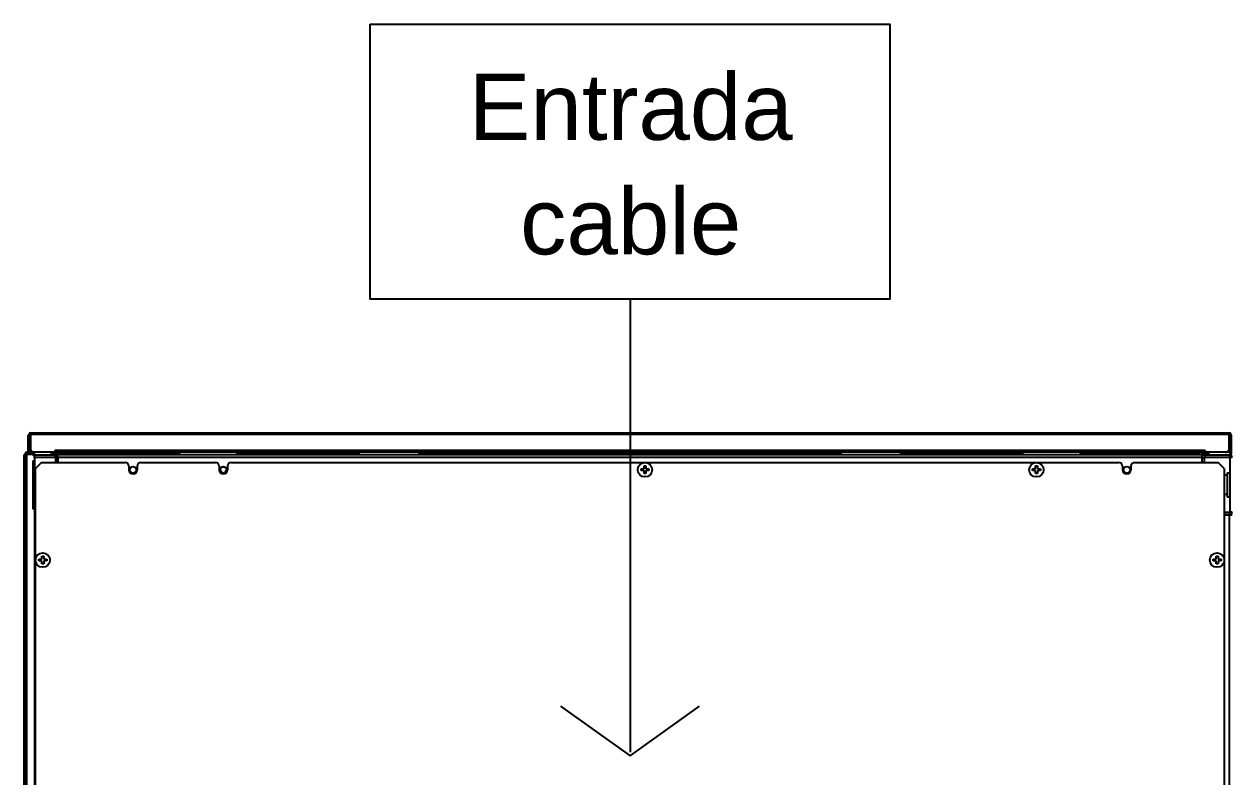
# Model space of a CAD drawing. Header units: millimetres. Extents: x 0 to 301, y -1 to 124.
# Drawn here: x 0 to 100.3, y 61.6 to 124.2 of the extents above; entities that cross this region are included whole.
import ezdxf
from ezdxf.enums import TextEntityAlignment as Align

# ---------------------------------------------------------------- set-up
doc = ezdxf.new("R2010")
doc.units = ezdxf.units.MM
for name, color, linetype in [('2401-00329-M6-16TMHO_0', 7, 'Continuous'), ('2401-00460-M6-12PSTTHC_0', 7, 'Continuous'), ('2403-00007-2_0', 7, 'Continuous'), ('2403-00007_0', 7, 'Continuous'), ('2404-00011-D10D20-P_0', 7, 'Continuous'), ('2404-00019-D10_0', 7, 'Continuous'), ('4212-06586_0', 7, 'Continuous'), ('4212-06592_0', 7, 'Continuous'), ('4212-06607_0', 7, 'Continuous'), ('4212-06611_0', 7, 'Continuous'), ('4212-06643_0', 7, 'Continuous'), ('4212-06662_0', 7, 'Continuous'), ('4212-14520_0', 7, 'Continuous'), ('4212-14525_0', 7, 'Continuous'), ('4212-14565_0', 7, 'Continuous'), ('4212-15502_0', 7, 'Continuous'), ('4212-20362_0', 7, 'Continuous')]:
    doc.layers.add(name, color=color, linetype=linetype)
doc.layers.add('DIMENSIONES', color=130, linetype='Continuous', lineweight=5)
doc.styles.get("Standard").update_dxf_attribs({"font": 'arial.ttf'})

msp = doc.modelspace()

# ---------------------------------------------------------------- linework, layer by layer
at = {"color": 7}
for p, q in [((50.31, 101.33), (50.31, 63.69)), ((44.53, 67.53), (50.31, 63.38)), ((50.31, 63.38), (56.08, 67.53))]:
    msp.add_line(p, q, dxfattribs=at)
msp.add_lwpolyline([(28.73, 124.16), (71.88, 124.16), (71.88, 101.33), (28.73, 101.33)], close=True, dxfattribs=at)
at = {"layer": '2401-00329-M6-16TMHO_0', "color": 7, "linetype": 'Continuous'}
for p, q in [((6.21, 88.54), (6.21, 88.4)), ((6.81, 88.54), (6.81, 88.4)), ((93.77, 88.54), (93.77, 88.4)), ((94.37, 88.54), (94.37, 88.4))]:
    msp.add_line(p, q, dxfattribs=at)
at = {"layer": '2401-00460-M6-12PSTTHC_0', "color": 7, "linetype": 'Continuous'}
for p, q in [((51.47, 87.23), (51.47, 87.48)), ((51.47, 87.48), (51.62, 87.48)), ((51.62, 87.48), (51.62, 87.23)), ((83.97, 87.23), (83.97, 87.48)), ((83.97, 87.48), (84.12, 87.48)), ((84.12, 87.48), (84.12, 87.23)), ((16.29, 87.15), (16.27, 87.15)), ((16.29, 87.14), (16.27, 87.14)), ((16.4, 86.94), (16.39, 86.92)), ((16.68, 86.94), (16.69, 86.92)), ((16.79, 87.15), (16.81, 87.15)), ((16.79, 87.14), (16.81, 87.14)), ((51.22, 87.08), (51.22, 87.23)), ((51.22, 87.23), (51.47, 87.23)), ((51.47, 87.08), (51.22, 87.08)), ((51.47, 86.83), (51.47, 87.08)), ((51.62, 86.83), (51.47, 86.83)), ((51.62, 87.23), (51.87, 87.23)), ((51.62, 87.08), (51.62, 86.83)), ((51.87, 87.08), (51.62, 87.08)), ((51.87, 87.23), (51.87, 87.08)), ((83.72, 87.08), (83.72, 87.23)), ((83.72, 87.23), (83.97, 87.23)), ((83.97, 87.08), (83.72, 87.08)), ((83.97, 86.83), (83.97, 87.08)), ((84.12, 86.83), (83.97, 86.83)), ((84.12, 87.23), (84.37, 87.23)), ((84.12, 87.08), (84.12, 86.83)), ((84.37, 87.08), (84.12, 87.08)), ((84.37, 87.23), (84.37, 87.08)), ((1.22, 79.58), (1.22, 79.73)), ((1.22, 79.73), (1.47, 79.73)), ((1.47, 79.58), (1.22, 79.58)), ((1.47, 79.73), (1.47, 79.98)), ((1.47, 79.98), (1.62, 79.98)), ((1.47, 79.33), (1.47, 79.58)), ((1.62, 79.33), (1.47, 79.33)), ((1.62, 79.98), (1.62, 79.73)), ((1.62, 79.73), (1.87, 79.73)), ((1.62, 79.58), (1.62, 79.33)), ((1.87, 79.58), (1.62, 79.58)), ((1.87, 79.73), (1.87, 79.58)), ((98.72, 79.58), (98.72, 79.73)), ((98.72, 79.73), (98.97, 79.73)), ((98.97, 79.58), (98.72, 79.58)), ((98.97, 79.73), (98.97, 79.98)), ((98.97, 79.98), (99.12, 79.98)), ((98.97, 79.33), (98.97, 79.58)), ((99.12, 79.33), (98.97, 79.33)), ((99.12, 79.98), (99.12, 79.73)), ((99.12, 79.73), (99.37, 79.73)), ((99.12, 79.58), (99.12, 79.33)), ((99.37, 79.58), (99.12, 79.58)), ((99.37, 79.73), (99.37, 79.58))]:
    msp.add_line(p, q, dxfattribs=at)
for points in [[(16.36, 87.35), (16.38, 87.36), (16.44, 87.39), (16.5, 87.4), (16.55, 87.4), (16.6, 87.4), (16.65, 87.38), (16.7, 87.36), (16.72, 87.35)], [(16.47, 86.89), (16.43, 86.92), (16.38, 86.96), (16.34, 87.01), (16.32, 87.06), (16.3, 87.12), (16.28, 87.18), (16.28, 87.22)], [(16.8, 87.22), (16.8, 87.17), (16.78, 87.11), (16.76, 87.05), (16.73, 87), (16.69, 86.96), (16.65, 86.92), (16.61, 86.89)]]:
    msp.add_lwpolyline(points, dxfattribs=at)
for centre in [(51.54, 87.15), (84.04, 87.15), (1.54, 79.65), (99.04, 79.65)]:
    msp.add_circle(centre, 0.6, dxfattribs=at)
for start, end in [(183.0907, 236.9093), (303.0907, 356.9093)]:
    msp.add_arc((16.54, 87.15), 0.25, start, end, dxfattribs=at)
at = {"layer": '2403-00007-2_0', "color": 7, "linetype": 'Continuous'}
for p, q in [((5.96, 88.58), (5.96, 88.6)), ((6.01, 88.58), (5.96, 88.58)), ((7.06, 88.58), (7.01, 88.58)), ((7.06, 88.58), (7.06, 88.6)), ((93.52, 88.58), (93.52, 88.6)), ((93.57, 88.58), (93.52, 88.58)), ((94.62, 88.58), (94.57, 88.58)), ((94.62, 88.58), (94.62, 88.6))]:
    msp.add_line(p, q, dxfattribs=at)
at = {"layer": '2403-00007_0', "color": 7, "linetype": 'Continuous'}
for p, q in [((5.87, 88.58), (5.9, 88.6)), ((5.93, 88.54), (5.93, 88.58)), ((5.93, 88.58), (5.96, 88.58)), ((5.93, 88.54), (7.09, 88.54)), ((6.01, 88.6), (6.01, 88.54)), ((7.01, 88.6), (7.01, 88.54)), ((7.09, 88.58), (7.06, 88.58)), ((7.09, 88.54), (7.09, 88.58)), ((7.15, 88.58), (7.12, 88.6)), ((93.43, 88.58), (93.46, 88.6)), ((93.49, 88.54), (93.49, 88.58)), ((93.49, 88.58), (93.52, 88.58)), ((93.49, 88.54), (94.65, 88.54)), ((93.57, 88.6), (93.57, 88.54)), ((94.57, 88.6), (94.57, 88.54)), ((94.65, 88.58), (94.62, 88.58)), ((94.65, 88.54), (94.65, 88.58)), ((94.71, 88.58), (94.68, 88.6))]:
    msp.add_line(p, q, dxfattribs=at)
for centre, radius, start, end in [((5.93, 88.61), 0.07, 188.4086, 270), ((5.93, 88.61), 0.03, 199.6453, 270), ((7.09, 88.61), 0.07, 270, 351.5914), ((7.09, 88.61), 0.03, 270, 340.3547), ((93.49, 88.61), 0.07, 188.4086, 270), ((93.49, 88.61), 0.03, 199.6453, 270), ((94.65, 88.61), 0.07, 270, 351.5914), ((94.65, 88.61), 0.03, 270, 340.3547)]:
    msp.add_arc(centre, radius, start, end, dxfattribs=at)
at = {"layer": '2404-00011-D10D20-P_0', "color": 7, "linetype": 'Continuous'}
for p, q in [((99.89, 86.9), (99.89, 84.9)), ((99.89, 86.9), (100.09, 86.9)), ((99.89, 84.9), (100.09, 84.9))]:
    msp.add_line(p, q, dxfattribs=at)
at = {"layer": '2404-00019-D10_0', "color": 7, "linetype": 'Continuous'}
for p, q in [((99.89, 86.71), (99.64, 86.71)), ((99.89, 85.09), (99.64, 85.09))]:
    msp.add_line(p, q, dxfattribs=at)
at = {"layer": '4212-06586_0', "color": 7, "linetype": 'Continuous'}
for p, q in [((0.94, 83.4), (0.87, 83.4)), ((99.64, 83.4), (100.29, 83.4)), ((100.07, 8.4), (100.07, 83.4))]:
    msp.add_line(p, q, dxfattribs=at)
at = {"layer": '4212-06592_0', "color": 7, "linetype": 'Continuous'}
for p, q in [((0.73, 88.4), (2.57, 88.4)), ((2.57, 88.4), (2.57, 88.2)), ((98.01, 88.4), (98.01, 88.2)), ((98.01, 88.4), (100.07, 88.4)), ((100.07, 88.4), (100.07, 88.2)), ((0.87, 88.2), (2.57, 88.2)), ((2.59, 88.18), (2.59, 87.75)), ((2.79, 88.18), (2.59, 88.18)), ((2.79, 88.18), (2.79, 87.75)), ((97.79, 87.75), (97.79, 88.18)), ((97.79, 88.18), (97.99, 88.18)), ((97.99, 87.75), (97.99, 88.18)), ((98.01, 88.2), (100.07, 88.2)), ((100.09, 88.18), (100.09, 83.62)), ((100.29, 88.18), (100.09, 88.18)), ((0.94, 83.6), (0.87, 83.6)), ((0.94, 83.4), (0.87, 83.4)), ((100.07, 83.6), (99.64, 83.6)), ((100.07, 83.4), (99.64, 83.4)), ((100.07, 83.4), (100.07, 83.6)), ((100.29, 83.62), (100.09, 83.62))]:
    msp.add_line(p, q, dxfattribs=at)
for centre, radius, start, end in [((2.57, 88.18), 0.22, 0, 90), ((98.01, 88.18), 0.22, 90, 180), ((100.07, 88.18), 0.22, 0, 90), ((2.57, 88.18), 0.02, 0, 90), ((98.01, 88.18), 0.02, 90, 180), ((100.07, 88.18), 0.02, 0, 90), ((100.07, 83.62), 0.22, 270, 0), ((100.07, 83.62), 0.02, 270, 0)]:
    msp.add_arc(centre, radius, start, end, dxfattribs=at)
at = {"layer": '4212-06607_0', "color": 7, "linetype": 'Continuous'}
for p, q in [((0.07, 3.34), (0.07, 88.46)), ((0.07, 88.46), (0.19, 88.46)), ((0.07, 88.45), (0.57, 88.45)), ((0.19, 88.46), (0.19, 88.45)), ((0.19, 88.45), (0.19, 3.35)), ((0.21, 88.6), (0.21, 88.48)), ((0.21, 88.6), (0.53, 88.6)), ((0.21, 88.48), (0.87, 88.48)), ((0.57, 88.48), (0.57, 88.6)), ((0.87, 88.48), (0.87, 88.6)), ((0.73, 87.9), (0.73, 83.9)), ((0.73, 87.9), (0.87, 87.9)), ((0.87, 88.15), (0.87, 3.65)), ((0.73, 83.9), (0.87, 83.9))]:
    msp.add_line(p, q, dxfattribs=at)
for centre, radius, start, end in [((0.21, 88.46), 0.14, 90, 180), ((0.21, 88.46), 0.02, 90, 180), ((0.57, 88.15), 0.3, 0, 90)]:
    msp.add_arc(centre, radius, start, end, dxfattribs=at)
at = {"layer": '4212-06611_0', "color": 7, "linetype": 'Continuous'}
for p, q in [((0, 3.4), (0, 88.4)), ((0, 88.4), (0.07, 88.4)), ((0, 88.1), (0.07, 88.1)), ((0.07, 82.9), (0, 82.9))]:
    msp.add_line(p, q, dxfattribs=at)
at = {"layer": '4212-06643_0', "color": 7, "linetype": 'Continuous'}
for p, q in [((27.79, 88.6), (27.79, 88.4)), ((32.79, 88.4), (32.79, 88.6)), ((67.79, 88.6), (67.79, 88.4)), ((72.79, 88.4), (72.79, 88.6))]:
    msp.add_line(p, q, dxfattribs=at)
at = {"layer": '4212-06662_0', "color": 7, "linetype": 'Continuous'}
for p, q in [((12.89, 88.6), (12.89, 88.4)), ((17.69, 88.4), (17.69, 88.6)), ((82.89, 88.6), (82.89, 88.4)), ((87.69, 88.4), (87.69, 88.6))]:
    msp.add_line(p, q, dxfattribs=at)
at = {"layer": '4212-14520_0', "color": 7, "linetype": 'Continuous'}
for p, q in [((0.34, 88.6), (0.34, 90.02)), ((0.39, 90.02), (0.34, 90.02)), ((0.39, 89.88), (0.34, 89.88)), ((0.54, 90.02), (0.51, 90.02)), ((0.54, 89.88), (0.51, 89.88)), ((100.07, 90.02), (100.05, 90.02)), ((100.07, 89.88), (100.05, 89.88)), ((100.24, 90.02), (100.19, 90.02)), ((100.24, 89.88), (100.19, 89.88)), ((100.24, 88.54), (100.24, 90.02)), ((2.24, 88.54), (2.24, 88.4)), ((2.79, 88.54), (2.24, 88.54)), ((2.79, 88.4), (2.57, 88.4)), ((5.93, 88.54), (2.99, 88.54)), ((12.89, 88.54), (7.09, 88.54)), ((27.79, 88.54), (17.69, 88.54)), ((67.79, 88.54), (32.79, 88.54)), ((82.89, 88.54), (72.79, 88.54)), ((93.49, 88.54), (87.69, 88.54)), ((97.59, 88.54), (94.65, 88.54)), ((98.34, 88.54), (97.79, 88.54)), ((98.01, 88.4), (97.79, 88.4)), ((98.34, 88.54), (98.34, 88.4)), ((100.1, 88.4), (100.1, 88.45)), ((100.24, 88.54), (100.19, 88.54))]:
    msp.add_line(p, q, dxfattribs=at)
for centre, radius, start, end in [((0.64, 88.7), 0.3, 180, 199.5061), ((0.48, 88.54), 0.14, 205.4798, 220.0056), ((0.64, 88.7), 0.3, 227.3127, 236.6661), ((99.94, 88.7), 0.3, 270, 0), ((100.1, 88.54), 0.14, 270, 0)]:
    msp.add_arc(centre, radius, start, end, dxfattribs=at)
at = {"layer": '4212-14525_0', "color": 7, "linetype": 'Continuous'}
for p, q in [((0.39, 88.6), (0.39, 90.08)), ((0.39, 90.08), (0.51, 90.08)), ((0.51, 88.74), (0.51, 90.08)), ((0.53, 90.22), (0.53, 90.1)), ((0.53, 90.22), (100.05, 90.22)), ((0.53, 90.1), (0.54, 90.1)), ((0.54, 90.22), (0.54, 88.9)), ((100.04, 90.08), (0.54, 90.08)), ((100.04, 90.22), (100.04, 88.9)), ((100.05, 90.1), (100.04, 90.1)), ((100.04, 90.08), (100.05, 90.08)), ((100.05, 90.22), (100.05, 90.1)), ((100.05, 88.72), (100.05, 90.09)), ((100.07, 90.08), (100.07, 88.74)), ((100.19, 90.08), (100.07, 90.08)), ((100.19, 90.08), (100.19, 88.6)), ((0.39, 88.74), (0.51, 88.74)), ((0.53, 88.6), (0.53, 88.72)), ((0.6, 88.72), (0.53, 88.72)), ((100.05, 88.6), (0.53, 88.6)), ((0.54, 88.72), (0.54, 88.9)), ((0.54, 88.74), (0.59, 88.74)), ((2.54, 88.74), (2.54, 88.6)), ((98.04, 88.74), (2.54, 88.74)), ((98.04, 88.74), (98.04, 88.6)), ((100.05, 88.72), (99.98, 88.72)), ((99.99, 88.74), (100.05, 88.74)), ((100.05, 88.6), (100.05, 88.72)), ((100.19, 88.74), (100.07, 88.74)), ((100.07, 88.6), (100.19, 88.6))]:
    msp.add_line(p, q, dxfattribs=at)
for centre, radius, start, end in [((0.53, 90.08), 0.14, 90, 180), ((0.53, 90.08), 0.02, 90, 180), ((100.05, 90.08), 0.14, 0, 90), ((100.05, 90.08), 0.02, 0, 90), ((0.53, 88.74), 0.14, 180, 270), ((0.53, 88.74), 0.02, 180, 270), ((0.84, 88.9), 0.3, 180, 270), ((99.74, 88.9), 0.3, 270, 0), ((100.05, 88.74), 0.14, 270, 0), ((100.05, 88.74), 0.02, 270, 0)]:
    msp.add_arc(centre, radius, start, end, dxfattribs=at)
at = {"layer": '4212-14565_0', "color": 7, "linetype": 'Continuous'}
for p, q in [((1.44, 87.75), (0.94, 87.25)), ((0.94, 46.15), (0.94, 87.25)), ((1.44, 87.75), (8.39, 87.75)), ((8.69, 87.45), (8.69, 87.15)), ((9.39, 87.45), (9.39, 87.15)), ((9.69, 87.75), (15.89, 87.75)), ((16.19, 87.45), (16.19, 87.15)), ((16.89, 87.45), (16.89, 87.15)), ((17.19, 87.75), (90.89, 87.75)), ((91.19, 87.45), (91.19, 87.15)), ((91.89, 87.45), (91.89, 87.15)), ((92.19, 87.75), (99.14, 87.75)), ((99.64, 87.25), (99.14, 87.75)), ((99.64, 87.25), (99.64, 46.15))]:
    msp.add_line(p, q, dxfattribs=at)
for centre, radius, start, end in [((8.39, 87.45), 0.3, 0, 90), ((9.69, 87.45), 0.3, 90, 180), ((15.89, 87.45), 0.3, 0, 90), ((17.19, 87.45), 0.3, 90, 180), ((90.89, 87.45), 0.3, 0, 90), ((92.19, 87.45), 0.3, 90, 180), ((9.04, 87.15), 0.35, 180, 0), ((16.54, 87.15), 0.35, 180, 0), ((91.54, 87.15), 0.35, 180, 0)]:
    msp.add_arc(centre, radius, start, end, dxfattribs=at)
at = {"layer": '4212-15502_0', "color": 7, "linetype": 'Continuous'}
for p, q in [((2.79, 87.75), (2.79, 88.4)), ((97.79, 88.4), (2.79, 88.4)), ((97.79, 87.75), (97.79, 88.4)), ((97.79, 88.18), (2.79, 88.18))]:
    msp.add_line(p, q, dxfattribs=at)
for centre in [(9.04, 87.15), (16.54, 87.15), (91.54, 87.15)]:
    msp.add_circle(centre, 0.27, dxfattribs=at)
at = {"layer": '4212-20362_0', "color": 7, "linetype": 'Continuous'}
for p, q in [((2.79, 88.4), (2.79, 88.6)), ((2.99, 88.4), (2.99, 88.6)), ((97.59, 88.6), (97.59, 88.4)), ((97.79, 88.6), (97.79, 88.4))]:
    msp.add_line(p, q, dxfattribs=at)

# ---------------------------------------------------------------- texts
at = {"layer": 'DIMENSIONES', "color": 7, "linetype": 'Continuous', "lineweight": 18}
for s, p in [('Entrada', (50.36, 117.41)), ('cable', (50.36, 107.9))]:
    msp.add_text(s, height=5.5, dxfattribs=at).set_placement(p, align=Align.MIDDLE)

doc.saveas('drawing.dxf')
